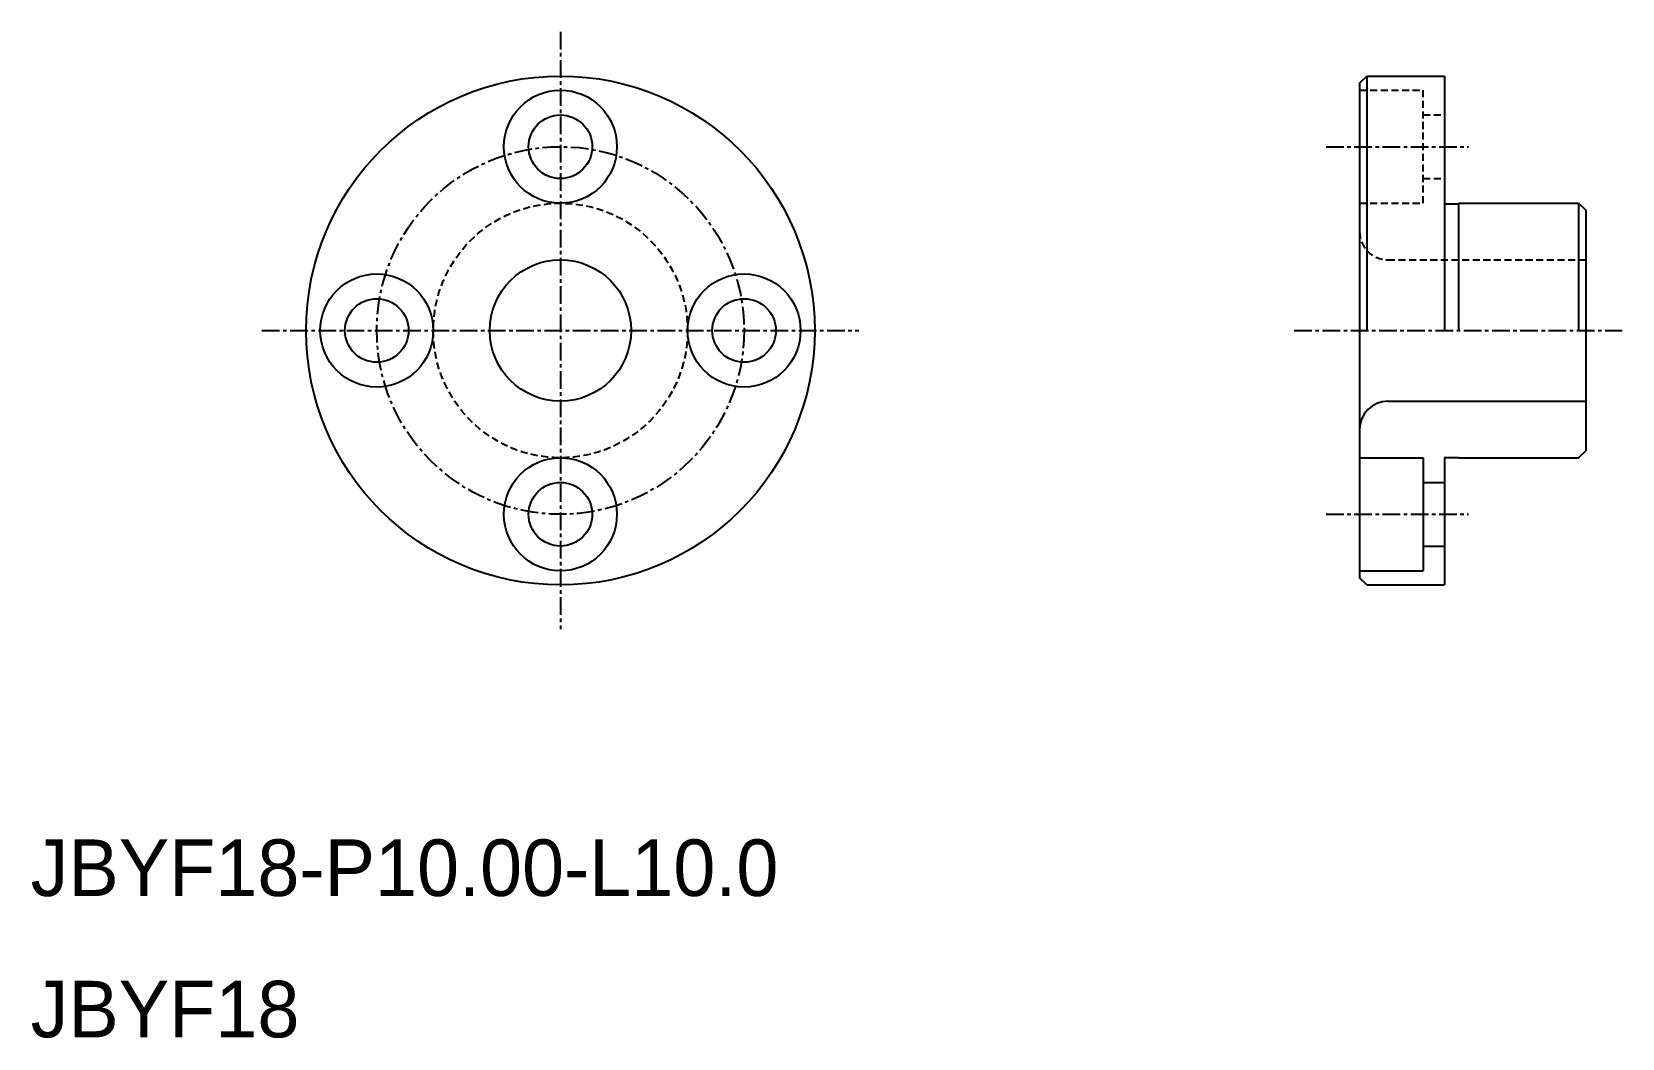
# Model space of a CAD drawing. Extents: x 10 to 123, y 10 to 81.
import ezdxf

# ---------------------------------------------------------------- set-up
doc = ezdxf.new("R2010")
doc.units = 0
doc.linetypes.add('CENTER', pattern=[2, 1.25, -0.25, 0.25, -0.25])
doc.linetypes.add('DASHED', pattern=[0.75, 0.5, -0.25])
doc.layers.get('0').update_dxf_attribs({"linetype": 'CONTINUOUS'})
doc.layers.add('CENTER', color=1, linetype='CENTER')

msp = doc.modelspace()

# ---------------------------------------------------------------- linework, layer by layer
at = {"color": 7, "linetype": 'CONTINUOUS'}
for p, q in [((104.07, 77.5), (104.57, 78)), ((104.57, 78), (104.57, 60)), ((104.57, 78), (110.07, 78)), ((105.95, 78), (105.95, 78)), ((107.32, 78), (107.32, 78)), ((110.07, 78), (110.07, 60)), ((104.07, 77.5), (104.07, 42.5)), ((110.07, 68.97), (111.07, 68.97)), ((111.07, 69), (111.07, 60)), ((111.07, 69), (119.57, 69)), ((119.57, 69), (119.57, 60)), ((119.57, 69), (120.07, 68.5)), ((120.07, 68.5), (120.07, 51.5)), ((106.07, 55), (120.07, 55)), ((104.07, 51), (108.57, 51)), ((108.57, 51), (108.57, 43)), ((110.07, 51.02), (110.07, 42)), ((110.07, 51.02), (111.07, 51.02)), ((111.07, 51.02), (111.07, 51)), ((111.07, 51), (119.57, 51)), ((119.57, 51), (120.07, 51.5)), ((108.57, 49.25), (110.07, 49.25)), ((108.57, 44.75), (110.07, 44.75)), ((104.07, 43), (108.57, 43)), ((104.57, 42), (104.07, 42.5)), ((104.57, 42), (110.07, 42))]:
    msp.add_line(p, q, dxfattribs=at)
at = {"color": 3, "linetype": 'DASHED'}
for p, q in [((104.07, 77), (108.57, 77)), ((108.57, 69), (108.57, 77)), ((108.57, 75.25), (110.07, 75.25)), ((108.57, 70.75), (110.07, 70.75)), ((104.07, 69), (108.57, 69)), ((106.07, 65), (120.07, 65))]:
    msp.add_line(p, q, dxfattribs=at)
at = {"color": 7, "linetype": 'CONTINUOUS'}
for centre, radius in [((47.5, 60), 18), ((47.5, 73), 4), ((47.5, 73), 2.25), ((47.5, 60), 5), ((34.5, 60), 4), ((60.5, 60), 4), ((34.5, 60), 2.25), ((60.5, 60), 2.25), ((47.5, 47), 4), ((47.5, 47), 2.25)]:
    msp.add_circle(centre, radius, dxfattribs=at)
at = {"color": 3, "linetype": 'DASHED'}
msp.add_circle((47.5, 60), 9, dxfattribs=at)
msp.add_arc((106.07, 67), 2, 180, 270, dxfattribs=at)
at = {"color": 7, "linetype": 'CONTINUOUS'}
msp.add_arc((106.07, 53), 2, 90, 180, dxfattribs=at)
at = {"layer": 'CENTER', "color": 1, "linetype": 'CENTER'}
for p, q in [((47.5, 81.13), (47.5, 38.87)), ((101.69, 73), (111.78, 73)), ((26.37, 60), (68.63, 60)), ((99.44, 60), (122.65, 60)), ((101.69, 47), (111.78, 47))]:
    msp.add_line(p, q, dxfattribs=at)
msp.add_circle((47.5, 60), 13, dxfattribs=at)

# ---------------------------------------------------------------- texts
at = {"color": 7, "linetype": 'CONTINUOUS'}
for s, p in [('JBYF18-P10.00-L10.0', (10, 20)), ('JBYF18', (10, 10))]:
    msp.add_text(s, height=4, dxfattribs=at).set_placement(p)

doc.saveas('drawing.dxf')
